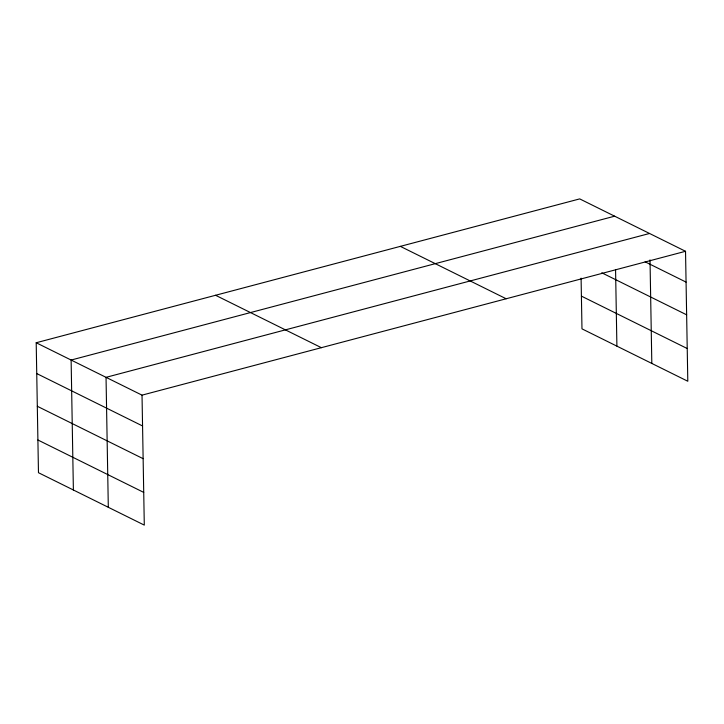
<?xml version="1.0" encoding="UTF-8"?>
<svg xmlns="http://www.w3.org/2000/svg" width="724" height="724" viewBox="0 0 724 724"><rect width="100%" height="100%" fill="white"/><g stroke="black" fill="none" stroke-linecap="round" stroke-linejoin="round"><path stroke-width="1.09" d="M36.2 342.751L142.022 395.15L144.293 525.108L38.472 472.709L36.2 342.751L579.707 198.892L685.528 251.291L687.8 381.249L581.978 328.85L581.091 278.152M614.631 216.186L71.124 360.045L73.386 490.003M649.555 233.472L106.039 377.34L108.31 507.289M142.022 395.15L685.528 251.291M645.102 261.817L686.071 282.107M601.771 272.794L686.642 314.822M581.408 296.125L687.23 348.534M400.354 246.368L506.176 298.768M215.562 295.274L321.384 347.683M36.734 373.557L142.556 425.965M37.313 406.282L143.135 458.681M37.901 439.993L143.723 492.392M650.016 259.88L651.817 363.43M615.563 269.554L616.902 346.135"/></g></svg>
